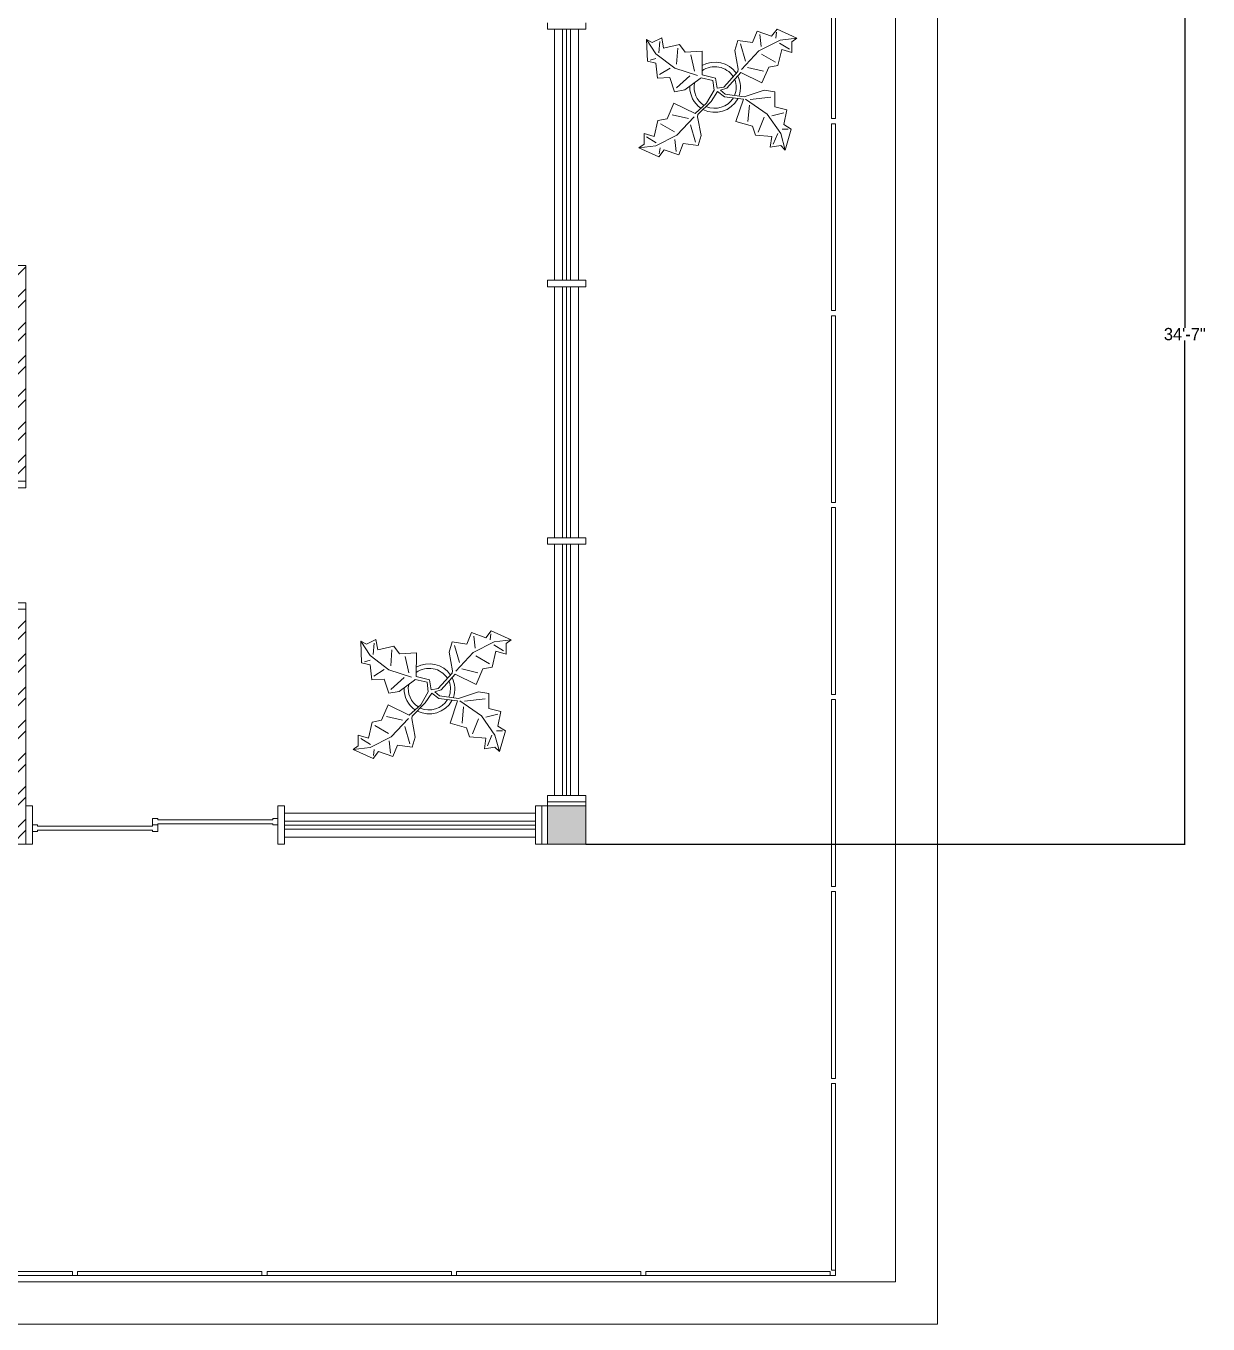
# Model space of a CAD drawing. Header units: millimetres. Extents: x 268 to 10756, y 109 to 4664.
# Drawn here: x 9662 to 10143, y 3368 to 3895 of the extents above; entities that cross this region are included whole.
import ezdxf

# ---------------------------------------------------------------- set-up
doc = ezdxf.new("R2010")
doc.units = ezdxf.units.MM
for name, color, linetype, lineweight in [('collumn', 6, 'Continuous', 9), ('Dimention', 7, 'Continuous', 9), ('doors', 90, 'Continuous', 9), ('glass and window', 131, 'Continuous', 9), ('hatching', 7, 'Continuous', 9), ('plants', 84, 'Continuous', 9), ('wall', 11, 'Continuous', 9)]:
    doc.layers.add(name, color=color, linetype=linetype, lineweight=lineweight)
doc.dimstyles.get("Standard").update_dxf_attribs({"dimtxt": 5, "dimasz": 0.18, "dimexe": 0.18, "dimexo": 0.0625, "dimgap": 0.09, "dimtad": 0, "dimtih": 1, "dimtoh": 1, "dimdec": 0, "dimzin": 0, "dimdsep": 46, "dimlunit": 4, "dimtxsty": 'Standard', "dimcen": 0.09, "dimadec": 1, "dimazin": 0, "dimtfac": 1, "dimtdec": 0, "dimtofl": 0, "dimtmove": 0, "dimatfit": 3, "dimfxl": 1, "dimfrac": 2, "dimtolj": 1, "dimtzin": 0, "dimarcsym": 0})

# ---------------------------------------------------------------- blocks, each defined once
blk = doc.blocks.new('gate2')
at = {"layer": 'glass and window'}
for p, q in [((1077.19, 107.15), (1077.19, 116.75)), ((1077.19, 116.75), (1078.79, 116.75)), ((1078.79, 116.75), (1078.79, 107.15)), ((1140.21, 107.15), (1140.21, 116.75)), ((1140.21, 116.75), (1141.81, 116.75)), ((1141.81, 116.75), (1141.81, 107.15)), ((1078.79, 111.95), (1080.07, 111.95)), ((1080.07, 111.95), (1080.07, 111.63)), ((1080.07, 111.63), (1108.86, 111.63)), ((1080.07, 110.67), (1080.07, 110.35)), ((1080.07, 110.67), (1108.86, 110.67)), ((1108.86, 111.95), (1110.14, 111.95)), ((1110.14, 113.23), (1138.93, 113.23)), ((1138.93, 112.27), (1110.14, 112.27)), ((1138.93, 113.23), (1138.93, 113.55)), ((1138.93, 113.55), (1140.21, 113.55)), ((1138.93, 111.95), (1138.93, 112.27)), ((1140.21, 111.95), (1138.93, 111.95)), ((1140.21, 113.55), (1140.21, 111.95)), ((1078.79, 107.15), (1077.19, 107.15)), ((1080.07, 110.35), (1078.79, 110.35)), ((1141.81, 107.15), (1140.21, 107.15))]:
    blk.add_line(p, q, dxfattribs=at)
for points in [[(1108.86, 111.63), (1108.86, 113.55), (1110.14, 113.55), (1110.14, 113.23)], [(1110.14, 112.27), (1110.14, 110.35), (1108.86, 110.35), (1108.86, 110.67)]]:
    blk.add_lwpolyline(points, dxfattribs=at)
blk = doc.blocks.new('doors')
at = {"layer": 'doors'}
for p, q in [((1177.03, 581.91), (1177.03, 583.51)), ((1177.03, 583.51), (1181.83, 583.51)), ((1181.83, 581.91), (1177.03, 581.91)), ((1181.83, 583.51), (1181.83, 581.91)), ((1190.69, 580.21), (1179.66, 553.6)), ((1180.84, 553.11), (1191.86, 579.72)), ((1189.53, 579.89), (1187.88, 575.89)), ((1188.19, 575.76), (1189.64, 579.26)), ((1190.09, 579.66), (1189.53, 579.89)), ((1189.64, 579.26), (1189.88, 579.16)), ((1189.88, 579.16), (1189.66, 578.64)), ((1189.66, 578.64), (1189.98, 578.51)), ((1190.3, 580.17), (1190.09, 579.66)), ((1190.62, 580.04), (1190.3, 580.17)), ((1190.48, 574.81), (1191.93, 578.31)), ((1191.86, 579.72), (1190.69, 580.21)), ((1192.45, 578.68), (1190.8, 574.68)), ((1191.48, 577.89), (1191.16, 578.02)), ((1191.69, 578.41), (1191.48, 577.89)), ((1191.93, 578.31), (1191.69, 578.41)), ((1191.79, 579.55), (1192.11, 579.42)), ((1192.11, 579.42), (1191.9, 578.91)), ((1191.9, 578.91), (1192.45, 578.68)), ((1187.88, 575.89), (1188.19, 575.76)), ((1190.8, 574.68), (1190.48, 574.81)), ((1177.03, 551.51), (1177.03, 553.11)), ((1177.03, 553.11), (1181.83, 553.11)), ((1179.66, 553.6), (1180.84, 553.11)), ((1179.73, 553.57), (1179.73, 553.11)), ((1181.83, 553.11), (1181.83, 551.51)), ((1181.83, 551.51), (1177.03, 551.51))]:
    blk.add_line(p, q, dxfattribs=at)
blk = doc.blocks.new('Plant - Rubber or Philodendron')
at = {"linetype": 'Continuous'}
for p, q in [((8.8871, 10.7908), (9.9809, 13.4933)), ((9.9809, 13.4933), (13.3837, 12.301)), ((10.5828, 12.6946), (10.8893, 9.7953)), ((13.3837, 12.301), (14.68, 13.9039)), ((14.5816, 13.2037), (14.3848, 11.8033)), ((14.68, 13.9039), (19.3848, 11.8146)), ((-16.2005, 11.4774), (-13.9899, 8.1064)), ((-16.2005, 11.4774), (-14.8639, 10.7964)), ((-16.0159, 6.3329), (-16.2005, 11.4774)), ((-14.8639, 10.7964), (-12.6195, 11.8975)), ((-13.3174, 8.325), (-13.0735, 11.0065)), ((-12.6195, 11.8975), (-12.1909, 9.4345)), ((-12.1909, 9.4345), (-8.3829, 10.3)), ((-8.8369, 9.409), (-9.0894, 5.6095)), ((-8.3829, 10.3), (-7.0549, 8.501)), ((4.6914, 8.8812), (5.3859, 11.2828)), ((5.3859, 11.2828), (8.8871, 10.7908)), ((5.9878, 10.4842), (7.1971, 6.3869)), ((15.3859, 11.3055), (10.3916, 8.7942)), ((15.2875, 10.6053), (17.5907, 9.2105)), ((19.3848, 11.8146), (15.3859, 11.3055)), ((19.3848, 11.8146), (18.1868, 10.9119)), ((18.1868, 10.9119), (18.1925, 8.4119)), ((-14.0069, 5.8704), (-16.0159, 6.3329)), ((-15.3434, 6.5514), (-13.9984, 6.9884)), ((-13.9899, 8.1064), (-9.5434, 4.7185)), ((-7.0549, 8.501), (-3.0284, 8.6941)), ((-4.8529, 4.012), (-5.7184, 7.82)), ((-3.0284, 8.6941), (-3.0709, 3.1041)), ((4.6914, 8.8812), (5.5014, 4.4831)), ((10.3916, 8.7942), (6.2847, 4.4028)), ((14.2977, 6.1031), (10.9934, 7.9956)), ((15.7909, 9.1065), (14.8995, 5.3044)), ((18.1925, 8.4119), (15.7909, 9.1065)), ((-13.5868, 2.2894), (-14.0069, 5.8704)), ((-13.1329, 3.1804), (-10.6614, 4.727)), ((-9.5434, 4.7185), (-4.1917, 2.9888)), ((-3.0709, 3.1041), (0.0797, 2.3163)), ((2.1141, 0.2298), (5.4346, 3.9146)), ((6.1032, 3.6844), (2.8262, -0.031)), ((5.4346, 3.9146), (5.5014, 4.4831)), ((11.1089, 1.1958), (6.1032, 3.6844)), ((7.7005, 4.8881), (11.5025, 3.9967)), ((12.7005, 4.8994), (11.1089, 1.1958)), ((14.8995, 5.3044), (12.7005, 4.8994)), ((-10.6784, 2.491), (-13.5868, 2.2894)), ((-9.5858, -0.8715), (-10.6784, 2.491)), ((-9.1318, 0.0195), (-5.9793, 2.9025)), ((-7.1228, -0.443), (-3.5248, 2.2131)), ((-3.5248, 2.2131), (-3.3011, 2.4355)), ((-3.3011, 2.4355), (-0.5306, 1.7947)), ((-0.5306, 1.7947), (-0.2255, -0.5527)), ((-0.5306, 1.7947), (-0.5306, 1.7947)), ((0.0797, 2.3163), (0.4866, -0.031)), ((0.4866, -0.031), (2.1141, 0.2298)), ((-7.1228, -0.443), (-9.5858, -0.8715)), ((-2.019, -3.6148), (-0.2255, -0.5527)), ((-0.9375, -3.1608), (0.5883, -0.8135)), ((0.5883, -0.8135), (2.2447, -2.0916)), ((2.8262, -0.031), (1.3003, -0.5527)), ((1.3003, -0.5527), (2.4193, -1.4655)), ((2.2447, -2.0916), (6.7108, -2.6626)), ((2.4193, -1.4655), (6.895, -2.1175)), ((4.943, -7.9659), (6.7108, -2.6626)), ((11.6605, -0.5413), (6.895, -2.1175)), ((12.3677, -6.1981), (7.219, -2.6772)), ((8.3544, -2.7453), (13.1973, -2.1704)), ((11.6605, -0.5413), (14.1354, -0.8948)), ((14.1354, -0.8948), (14.1354, -4.4304)), ((-11.3237, -7.2629), (-9.7321, -3.5593)), ((-9.7321, -3.5593), (-4.7264, -6.0479)), ((-2.019, -3.6148), (-4.7264, -6.0479)), ((-4.0579, -6.2781), (-0.9375, -3.1608)), ((8.125, -4.0768), (7.7715, -7.9659)), ((16.2567, -5.8446), (13.4283, -6.5517)), ((14.1354, -4.4304), (16.9638, -5.1375)), ((16.9638, -5.1375), (16.2567, -8.673)), ((-14.4141, -11.4699), (-13.5228, -7.6679)), ((-13.5228, -7.6679), (-11.3237, -7.2629)), ((-12.921, -8.4665), (-9.6166, -10.359)), ((-6.3237, -7.2516), (-10.1257, -6.3602)), ((-9.0148, -11.1577), (-4.9047, -6.8122)), ((-4.611, -12.8477), (-5.8203, -8.7504)), ((-4.1246, -6.8466), (-4.0579, -6.2781)), ((-3.3146, -11.2447), (-4.1246, -6.8466)), ((8.8321, -9.0266), (4.943, -7.9659)), ((9.5392, -11.1479), (8.8321, -9.0266)), ((10.2463, -10.4408), (11.6605, -6.9053)), ((15.5496, -10.7943), (12.3677, -6.1981)), ((16.2567, -8.673), (18.0245, -9.7337)), ((-16.8157, -10.7754), (-14.4141, -11.4699)), ((-16.8101, -13.2754), (-16.8157, -10.7754)), ((-13.9107, -12.9688), (-16.2139, -11.574)), ((-14.0091, -13.669), (-9.0148, -11.1577)), ((-9.206, -15.0581), (-9.5126, -12.1588)), ((-3.3146, -11.2447), (-4.0092, -13.6463)), ((13.4283, -11.5015), (9.5392, -11.1479)), ((13.0748, -13.9763), (13.4283, -11.5015)), ((14.8425, -10.7943), (13.7819, -13.2692)), ((16.6103, -14.6834), (15.5496, -10.7943)), ((17.3174, -9.7337), (15.9032, -9.7337)), ((18.0245, -9.7337), (16.6103, -14.6834)), ((-18.008, -14.1781), (-16.8101, -13.2754)), ((-18.008, -14.1781), (-14.0091, -13.669)), ((-13.3032, -16.2674), (-18.008, -14.1781)), ((-12.0069, -14.6645), (-13.3032, -16.2674)), ((-13.2048, -15.5672), (-13.008, -14.1668)), ((-8.6042, -15.8568), (-12.0069, -14.6645)), ((-7.5103, -13.1543), (-8.6042, -15.8568)), ((-4.0092, -13.6463), (-7.5103, -13.1543)), ((15.5496, -13.6228), (13.0748, -13.9763)), ((16.6103, -14.6834), (15.5496, -13.6228))]:
    blk.add_line(p, q, dxfattribs=at)
for centre, radius, start, end in [((0, 0), 6.1275, 34.37569, 120.1028), ((-0.0601, -0.2075), 5.2461, 33.82192, 124.9414), ((0.0308, 0.1664), 6, 178.6147, 235.1169), ((0.0308, 0.1664), 5, 168.1647, 238.6725), ((-0.2664, 0.1682), 5.2775, 338.4094, 20.03007), ((-0.098, 0.1364), 6.1288, 341.2017, 26.09184), ((-0.0234, 0.3825), 6.1492, 242.5812, 331.2714), ((-0.1102, 0.4886), 5.2883, 247.3711, 327.472)]:
    blk.add_arc(centre, radius, start, end, dxfattribs=at)
blk = doc.blocks.new('*D151')
at = {"layer": 'Defpoints', "color": 0, "transparency": 16777216}
for p in [(9890, 3977.11), (9890, 3562.56), (10133.47, 3562.56)]:
    blk.add_point(p, dxfattribs=at)
at = {"layer": 'Dimention', "color": 0, "lineweight": -2, "transparency": 16777216}
for p, q in [((9890.06, 3977.11), (10133.65, 3977.11)), ((10133.47, 3976.93), (10133.47, 3772.43)), ((10133.47, 3562.74), (10133.47, 3767.25)), ((9890.06, 3562.56), (10133.65, 3562.56))]:
    blk.add_line(p, q, dxfattribs=at)
at = {"layer": 'Dimention', "color": 0, "transparency": 16777216}
for points in [[(10133.44, 3976.93), (10133.5, 3976.93), (10133.47, 3977.11)], [(10133.44, 3562.74), (10133.5, 3562.74), (10133.47, 3562.56)]]:
    blk.add_solid(points, dxfattribs=at)
at = {"layer": 'Dimention', "color": 0, "transparency": 16777216, "insert": (10133.47, 3769.84), "char_height": 5, "attachment_point": 5}
blk.add_mtext('\\A1;34\'-7"', dxfattribs=at)

msp = doc.modelspace()

# ---------------------------------------------------------------- hatches: boundary and pattern name
at = {"layer": 'hatching', "transparency": 33554687}
h = msp.add_hatch(dxfattribs=at)
h.set_pattern_fill('ANSI32', color=256)
h.set_pattern_definition([(45, (6545.767, 3432.965), (-6.735192, 6.735192), []), (45, (6550.257, 3432.965), (-6.735192, 6.735192), [])])
h.paths.add_polyline_path([(8639.9, 4370.85), (8611.71, 4370.85), (8611.71, 4355.25), (8639.9, 4355.25)])
h.paths.add_polyline_path([(8611.71, 4355.25), (8596.11, 4355.25), (8596.11, 4079.65), (8611.71, 4079.65)])
h.paths.add_polyline_path([(8921.67, 4370.85), (8893.49, 4370.85), (8893.49, 4355.25), (8921.67, 4355.25)])
h.paths.add_polyline_path([(9007.47, 4370.85), (8929.47, 4370.85), (8929.47, 4355.25), (9007.47, 4355.25)])
h.paths.add_polyline_path([(9140.37, 4370.85), (9015.27, 4370.85), (9015.27, 4355.25), (9140.37, 4355.25)])
h.paths.add_polyline_path([(9155.97, 4355.25), (9140.37, 4355.25), (9140.37, 4279.68), (9155.97, 4279.68)])
h.paths.add_polyline_path([(9015.27, 4355.25), (9007.47, 4355.25), (9007.47, 4336.65), (9015.27, 4336.65)])
h.paths.add_polyline_path([(9015.27, 4284.65), (9007.47, 4284.65), (9007.47, 4179.91), (9015.27, 4179.91)])
h.paths.add_polyline_path([(8921.67, 4079.65), (8611.71, 4079.65), (8611.71, 4064.05), (8921.67, 4064.05)])
h.paths.add_polyline_path([(8611.71, 4064.05), (8596.11, 4064.05), (8596.11, 3992.71), (8611.71, 3992.71)])
h.paths.add_polyline_path([(8929.47, 4172.11), (8921.67, 4172.11), (8921.67, 4079.65), (8929.47, 4079.65)])
h.paths.add_polyline_path([(8945.07, 4179.91), (8929.47, 4179.91), (8929.47, 4172.11), (8945.07, 4172.11)])
h.paths.add_polyline_path([(9140.37, 4179.91), (9015.27, 4179.91), (9015.27, 4172.11), (9140.37, 4172.11)])
h.paths.add_polyline_path([(9015.27, 4172.11), (9007.47, 4172.11), (9007.47, 4142.26), (9015.27, 4142.26)])
h.paths.add_polyline_path([(9007.47, 4179.91), (8997.07, 4179.91), (8997.07, 4172.11), (9007.47, 4172.11)])
h.paths.add_polyline_path([(8929.47, 4064.05), (8921.67, 4064.05), (8921.67, 4054.38), (8929.47, 4054.38)])
h.paths.add_polyline_path([(9015.27, 4064.05), (9007.47, 4064.05), (9007.47, 4046.01), (9015.27, 4046.01)])
h.paths.add_polyline_path([(9015.27, 4090.26), (9007.47, 4090.26), (9007.47, 4079.65), (9015.27, 4079.65)])
h.paths.add_polyline_path([(9140.37, 4079.65), (9015.27, 4079.65), (9015.27, 4064.05), (9140.37, 4064.05)])
h.paths.add_polyline_path([(9155.97, 4091.24), (9140.37, 4091.24), (9140.37, 4079.65), (9155.97, 4079.65)])
h.paths.add_polyline_path([(9155.97, 4064.05), (9140.37, 4064.05), (9140.37, 3992.71), (9155.97, 3992.71)])
h.paths.add_polyline_path([(9155.97, 4172.11), (9140.37, 4172.11), (9140.37, 4148.64), (9155.97, 4148.64)])
h.paths.add_polyline_path([(9155.97, 4222.28), (9140.37, 4222.28), (9140.37, 4179.91), (9155.97, 4179.91)])
h.paths.add_polyline_path([(8921.67, 3992.71), (8753.19, 3992.71), (8753.19, 3977.11), (8921.67, 3977.11)])
h.paths.add_polyline_path([(8929.47, 4002.38), (8921.67, 4002.38), (8921.67, 3992.71), (8929.47, 3992.71)])
h.paths.add_polyline_path([(8929.47, 3977.11), (8921.67, 3977.11), (8921.67, 3966.71), (8929.47, 3966.71)])
h.paths.add_polyline_path([(9057.17, 3984.91), (9015.27, 3984.91), (9015.27, 3977.11), (9057.17, 3977.11)])
h.paths.add_polyline_path([(9140.37, 3992.71), (9072.77, 3992.71), (9072.77, 3977.11), (9140.37, 3977.11)])
h.paths.add_polyline_path([(9072.77, 3977.11), (9057.17, 3977.11), (9057.17, 3962.24), (9072.77, 3962.24)])
h.paths.add_polyline_path([(8611.71, 3872.44), (8596.11, 3872.44), (8596.11, 3578.16), (8611.71, 3578.16)])
h.paths.add_polyline_path([(9057.17, 3578.16), (9010.66, 3578.16), (9010.66, 3562.56), (9057.17, 3562.56)])
h.paths.add_polyline_path([(9072.77, 3660.2), (9057.17, 3660.2), (9057.17, 3578.16), (9072.77, 3578.16)])
h.paths.add_polyline_path([(9072.77, 3751.35), (9057.17, 3751.35), (9057.17, 3688.8), (9072.77, 3688.8)])
h.paths.add_polyline_path([(9072.77, 3904.83), (9057.17, 3904.83), (9057.17, 3779.95), (9072.77, 3779.95)])
h.paths.add_polyline_path([(9738.91, 4370.85), (9726.11, 4370.85), (9726.11, 4355.25), (9738.91, 4355.25)])
h.paths.add_polyline_path([(9824.71, 4370.85), (9746.71, 4370.85), (9746.71, 4355.25), (9824.71, 4355.25)])
h.paths.add_polyline_path([(9746.71, 4355.25), (9738.91, 4355.25), (9738.91, 4179.91), (9746.71, 4179.91)])
h.paths.add_polyline_path([(9957.6, 4370.85), (9832.51, 4370.85), (9832.51, 4355.25), (9957.6, 4355.25)])
h.paths.add_polyline_path([(9920.13, 4355.25), (9904.53, 4355.25), (9904.53, 4342.65), (9920.13, 4342.65)])
h.paths.add_polyline_path([(9920.13, 4237.64), (9904.53, 4237.64), (9904.53, 4216.09), (9957.6, 4216.09), (9957.6, 4179.91), (9973.2, 4179.91), (9973.2, 4222.48), (9957.6, 4222.48), (9920.13, 4222.48)])
h.paths.add_polyline_path([(9957.6, 4179.91), (9832.51, 4179.91), (9832.51, 4172.11), (9957.6, 4172.11)])
h.paths.add_polyline_path([(9824.71, 4179.91), (9811.71, 4179.91), (9811.71, 4172.11), (9824.71, 4172.11)])
h.paths.add_polyline_path([(9832.51, 4172.11), (9824.71, 4172.11), (9824.71, 4142.26), (9832.51, 4142.26)])
h.paths.add_polyline_path([(9759.71, 4179.91), (9746.71, 4179.91), (9746.71, 4172.11), (9759.71, 4172.11)])
h.paths.add_polyline_path([(9746.71, 4172.11), (9738.91, 4172.11), (9738.91, 4136.85), (9723.31, 4136.85), (9723.31, 4129.05), (9746.71, 4129.05)])
h.paths.add_polyline_path([(9671.31, 4136.85), (9488.74, 4136.85), (9488.74, 4129.05), (9497.62, 4129.05), (9505.42, 4129.05), (9569.27, 4129.05), (9671.31, 4129.05)])
h.paths.add_polyline_path([(9505.42, 4129.05), (9497.62, 4129.05), (9497.62, 3992.71), (9428.94, 3992.71), (9428.94, 3977.11), (9497.62, 3977.11), (9505.42, 3977.11), (9510.62, 3977.11), (9510.62, 3984.91), (9505.42, 3984.91)])
h.paths.add_polyline_path([(9738.91, 4079.65), (9562.62, 4079.65), (9562.62, 3977.11), (9738.91, 3977.11), (9738.91, 3992.71), (9570.42, 3992.71), (9570.42, 4064.05), (9738.91, 4064.05)])
h.paths.add_polyline_path([(9428.94, 4064.05), (9413.34, 4064.05), (9413.34, 3992.71), (9428.94, 3992.71)])
h.paths.add_polyline_path([(9428.94, 3977.11), (9413.34, 3977.11), (9413.34, 3916.01), (9428.94, 3916.01)])
h.paths.add_polyline_path([(9428.94, 3789.91), (9477.86, 3789.91), (9477.86, 3740.51), (9483.06, 3740.51), (9483.06, 3742.13), (9483.06, 3789.91), (9535.06, 3789.91), (9535.06, 3710.04), (9542.86, 3710.04), (9542.86, 3789.91), (9654.66, 3789.91), (9654.66, 3710.04), (9662.46, 3710.04), (9662.46, 3797.71), (9654.66, 3797.71), (9483.06, 3797.71), (9428.94, 3797.71), (9428.94, 3801.2), (9413.34, 3801.2), (9413.34, 3797.71), (9413.34, 3578.16), (9428.94, 3578.16)])
h.paths.add_polyline_path([(9542.86, 3658.04), (9535.06, 3658.04), (9535.06, 3578.16), (9500.41, 3578.16), (9500.41, 3562.56), (9629.72, 3562.56), (9662.46, 3562.56), (9662.46, 3578.16), (9662.46, 3658.04), (9654.66, 3658.04), (9654.66, 3578.16), (9629.72, 3578.16), (9542.86, 3578.16)])
h.paths.add_polyline_path([(9443, 3578.16), (9428.94, 3578.16), (9428.94, 3562.56), (9443, 3562.56)])
h.paths.add_polyline_path([(9832.51, 4055.11), (9832.51, 4064.05), (9824.71, 4064.05), (9824.71, 3992.71), (9832.51, 3992.71)])
h.paths.add_polyline_path([(9874.4, 3984.91), (9832.51, 3984.91), (9832.51, 3977.11), (9874.4, 3977.11)])
h.paths.add_polyline_path([(9957.6, 3992.71), (9890, 3992.71), (9890, 3977.11), (9957.6, 3977.11)])
h.paths.add_polyline_path([(9973.2, 4064.05), (9957.6, 4064.05), (9957.6, 3992.71), (9973.2, 3992.71)])
h.paths.add_polyline_path([(9890, 3977.11), (9874.4, 3977.11), (9874.4, 3962.24), (9890, 3962.24)])
h.paths.add_polyline_path([(9832.51, 4090.26), (9824.71, 4090.26), (9824.71, 4079.65), (9832.51, 4079.65)])
h.paths.add_polyline_path([(9973.2, 4148.64), (9973.2, 4172.11), (9957.6, 4172.11), (9957.6, 4148.64), (9957.6, 4091.44), (9957.6, 4079.65), (9973.2, 4079.65), (9973.2, 4091.44)])
h.paths.add_polyline_path([(9428.94, 4217.45), (9413.34, 4217.45), (9413.34, 4079.65), (9428.94, 4079.65), (9428.94, 4129.05), (9436.74, 4129.05), (9436.74, 4136.85), (9428.94, 4136.85)])
h.paths.add_polyline_path([(9428.94, 4355.25), (9413.34, 4355.25), (9413.34, 4274.86), (9428.94, 4274.86)])
at = {"layer": 'hatching', "true_color": 0xffffff}
h = msp.add_hatch(color=7, dxfattribs=at)
h.dxf.hatch_style = 1
h.paths.add_polyline_path([(9824.71, 4179.91), (9832.51, 4179.91), (9832.51, 4172.11), (9824.71, 4172.11)])
h.paths.add_polyline_path([(9973.2, 4179.91), (9973.2, 4172.11), (9957.6, 4172.11), (9957.6, 4179.91)])
h.paths.add_polyline_path([(9413.34, 3578.16), (9428.94, 3578.16), (9428.94, 3562.56), (9413.34, 3562.56)])
h.paths.add_polyline_path([(9874.4, 3578.16), (9890, 3578.16), (9890, 3562.56), (9874.4, 3562.56)])
h.paths.add_polyline_path([(9957.6, 3992.71), (9973.2, 3992.71), (9973.2, 3977.11), (9957.6, 3977.11)])
h.paths.add_polyline_path([(9874.4, 3992.71), (9890, 3992.71), (9890, 3977.11), (9874.4, 3977.11)])
h.paths.add_polyline_path([(9957.6, 4079.65), (9973.2, 4079.65), (9973.2, 4064.05), (9957.6, 4064.05)])
h.paths.add_polyline_path([(9957.6, 4370.85), (9973.2, 4370.85), (9973.2, 4355.25), (9957.6, 4355.25)])
h.paths.add_polyline_path([(9824.71, 4370.85), (9832.51, 4370.85), (9832.51, 4355.25), (9824.71, 4355.25)])
h.paths.add_polyline_path([(9824.71, 4079.65), (9832.51, 4079.65), (9832.51, 4064.05), (9824.71, 4064.05)])
h.paths.add_polyline_path([(9824.71, 3992.71), (9832.51, 3992.71), (9832.51, 3977.11), (9824.71, 3977.11)])
h.paths.add_polyline_path([(9738.91, 3992.71), (9746.71, 3992.71), (9746.71, 3977.11), (9738.91, 3977.11)])
h.paths.add_polyline_path([(9738.91, 4079.65), (9746.71, 4079.65), (9746.71, 4064.05), (9738.91, 4064.05)])
h.paths.add_polyline_path([(9738.91, 4179.91), (9746.71, 4179.91), (9746.71, 4172.11), (9738.91, 4172.11)])
h.paths.add_polyline_path([(9413.34, 3992.71), (9428.94, 3992.71), (9428.94, 3977.11), (9413.34, 3977.11)])
h.paths.add_polyline_path([(9413.34, 4079.65), (9428.94, 4079.65), (9428.94, 4064.05), (9413.34, 4064.05)])
h.paths.add_polyline_path([(9738.91, 4370.85), (9746.71, 4370.85), (9746.71, 4355.25), (9738.91, 4355.25)])
h.paths.add_polyline_path([(9413.34, 4370.85), (9428.94, 4370.85), (9428.94, 4355.25), (9413.34, 4355.25)])

# ---------------------------------------------------------------- linework, layer by layer
at = {"layer": 'collumn'}
msp.add_lwpolyline([(9874.4, 3578.16), (9890, 3578.16), (9890, 3562.56), (9874.4, 3562.56)], close=True, dxfattribs=at)
at = {"layer": 'glass and window'}
for p, q in [((9874.4, 3893.79), (9874.4, 3896.39)), ((9890, 3893.79), (9874.4, 3893.79)), ((9877.32, 3893.79), (9877.32, 3791.72)), ((9880.57, 3893.79), (9880.57, 3791.72)), ((9882.2, 3893.79), (9882.2, 3791.72)), ((9883.82, 3893.79), (9883.82, 3791.72)), ((9887.07, 3791.72), (9887.07, 3893.79)), ((9890, 3896.39), (9890, 3893.79)), ((9874.4, 3789.12), (9874.4, 3791.72)), ((9874.4, 3791.72), (9890, 3791.72)), ((9890, 3789.12), (9874.4, 3789.12)), ((9877.32, 3789.12), (9877.32, 3687.06)), ((9880.57, 3789.12), (9880.57, 3687.06)), ((9882.2, 3789.12), (9882.2, 3687.06)), ((9883.82, 3789.12), (9883.82, 3687.06)), ((9887.07, 3687.06), (9887.07, 3789.12)), ((9890, 3791.72), (9890, 3789.12)), ((9874.4, 3684.46), (9874.4, 3687.06)), ((9874.4, 3687.06), (9890, 3687.06)), ((9890, 3684.46), (9874.4, 3684.46)), ((9877.32, 3684.46), (9877.32, 3582.39)), ((9880.57, 3684.46), (9880.57, 3582.39)), ((9882.2, 3684.46), (9882.2, 3582.39)), ((9883.82, 3684.46), (9883.82, 3582.39)), ((9887.07, 3582.39), (9887.07, 3684.46)), ((9890, 3687.06), (9890, 3684.46)), ((9874.4, 3579.79), (9874.4, 3582.39)), ((9874.4, 3582.39), (9890, 3582.39)), ((9890, 3582.39), (9890, 3579.79)), ((9869.54, 3562.56), (9869.54, 3578.16)), ((9869.54, 3578.16), (9872.14, 3578.16)), ((9872.14, 3578.16), (9872.14, 3562.56)), ((9890, 3579.79), (9874.4, 3579.79)), ((9869.54, 3575.24), (9767.47, 3575.24)), ((9767.47, 3571.99), (9869.54, 3571.99)), ((9767.47, 3570.36), (9869.54, 3570.36)), ((9767.47, 3568.74), (9869.54, 3568.74)), ((9767.47, 3565.49), (9869.54, 3565.49)), ((9872.14, 3562.56), (9869.54, 3562.56))]:
    msp.add_line(p, q, dxfattribs=at)
for points in [[(9991.43, 3857.43), (9991.43, 3933.36), (9989.81, 3933.36), (9989.81, 3857.43)], [(9991.43, 3779.43), (9991.43, 3855.35), (9989.81, 3855.35), (9989.81, 3779.43)], [(9991.43, 3701.42), (9991.43, 3777.35), (9989.81, 3777.35), (9989.81, 3701.42)], [(9991.43, 3623.42), (9991.43, 3699.34), (9989.81, 3699.34), (9989.81, 3623.42)], [(9991.43, 3545.41), (9991.43, 3621.34), (9989.81, 3621.34), (9989.81, 3545.41)], [(9991.43, 3467.41), (9991.43, 3543.33), (9989.81, 3543.33), (9989.81, 3467.41)]]:
    msp.add_lwpolyline(points, close=True, dxfattribs=at)
for points in [[(9991.43, 3389.4), (9991.43, 3465.33), (9989.81, 3465.33), (9989.81, 3389.4), (9991.43, 3389.4), (9991.43, 3387.32)], [(9681.37, 3387.32), (9606.46, 3387.32), (9606.46, 3388.95), (9681.37, 3388.95), (9681.37, 3387.32), (9683.45, 3387.32)], [(9758.37, 3387.32), (9683.45, 3387.32), (9683.45, 3388.95), (9758.37, 3388.95), (9758.37, 3387.32), (9760.45, 3387.32)], [(9835.36, 3387.32), (9760.45, 3387.32), (9760.45, 3388.95), (9835.36, 3388.95), (9835.36, 3387.32), (9837.44, 3387.32)], [(9912.36, 3387.32), (9837.44, 3387.32), (9837.44, 3388.95), (9912.36, 3388.95), (9912.36, 3387.32), (9914.44, 3387.32)], [(9989.35, 3387.32), (9914.44, 3387.32), (9914.44, 3388.95), (9989.35, 3388.95), (9989.35, 3387.32), (9991.43, 3387.32)]]:
    msp.add_lwpolyline(points, dxfattribs=at)
at = {"layer": 'wall'}
for p, q in [((10033, 3367.56), (10033, 4430.65)), ((10015.84, 3384.72), (10015.84, 3997.49)), ((9662.46, 3797.71), (9654.66, 3797.71)), ((9662.46, 3710.04), (9662.46, 3797.71)), ((9654.66, 3710.04), (9662.46, 3710.04)), ((9662.46, 3658.04), (9654.66, 3658.04)), ((9662.46, 3562.56), (9662.46, 3658.04)), ((9874.4, 3578.16), (9872.14, 3578.16)), ((9872.14, 3562.56), (9872.14, 3578.16)), ((9874.4, 3579.79), (9874.4, 3578.16)), ((9874.4, 3579.79), (9890, 3579.79)), ((9874.4, 3579.79), (9890, 3579.79)), ((9890, 3562.56), (9890, 3579.79)), ((9629.72, 3562.56), (9662.46, 3562.56)), ((9872.14, 3562.56), (9890, 3562.56)), ((9392.54, 3384.72), (10015.84, 3384.72)), ((9335.34, 3367.56), (10033, 3367.56))]:
    msp.add_line(p, q, dxfattribs=at)

# ---------------------------------------------------------------- block references
at = {"layer": 'doors', "xscale": 1.625, "yscale": 1.625, "zscale": 1.625, "rotation": 179.9999999999999}
msp.add_blockref('doors', (11575.13, 4606.24), dxfattribs=at)
at = {"layer": 'glass and window', "xscale": 1.625, "yscale": 1.625, "zscale": 1.625}
msp.add_blockref('gate2', (7912.04, 3388.45), dxfattribs=at)
at = {"layer": 'plants', "xscale": 1.71659794583077, "yscale": 1.71659794583077, "zscale": 1.71659794583077}
for p in [(9942.53, 3869.88), (9826.38, 3625.38)]:
    msp.add_blockref('Plant - Rubber or Philodendron', p, dxfattribs=at)

# ---------------------------------------------------------------- dimensions: what is measured, and where the dimension line sits
at = {"layer": 'Dimention'}
dim = msp.add_linear_dim(base=(10133.47, 3562.56), p1=(9890, 3977.11), p2=(9890, 3562.56), angle=90, dimstyle='Standard', dxfattribs=at)
dim.commit()
dim.dimension.update_dxf_attribs({"geometry": '*D151', "text_midpoint": (10133.47, 3769.84)})

doc.saveas('drawing.dxf')
